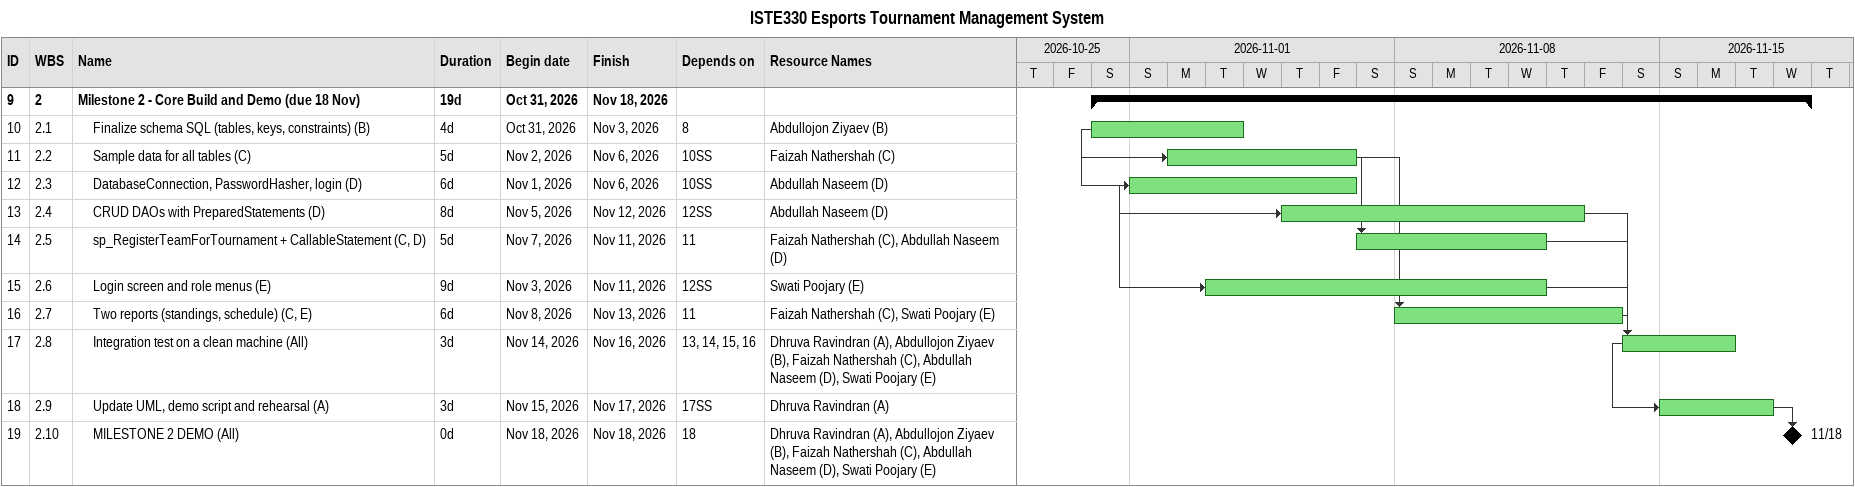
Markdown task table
ISTE330 Esports Tournament Management System

| ID | WBS | Task | Duration | Start | Finish | Predecessors | Resources |
|---|---|---|---|---|---|---|---|
| 9 | 2 | **Milestone 2 - Core Build and Demo (due 18 Nov)** | 19d | 2026-10-31 | 2026-11-18 |  |  |
| 10 | 2.1 | Finalize schema SQL (tables, keys, constraints) (B) | 4d | 2026-10-31 | 2026-11-03 | 8 | Abdullojon Ziyaev (B) |
| 11 | 2.2 | Sample data for all tables (C) | 5d | 2026-11-02 | 2026-11-06 | 10SS | Faizah Nathershah (C) |
| 12 | 2.3 | DatabaseConnection, PasswordHasher, login (D) | 6d | 2026-11-01 | 2026-11-06 | 10SS | Abdullah Naseem (D) |
| 13 | 2.4 | CRUD DAOs with PreparedStatements (D) | 8d | 2026-11-05 | 2026-11-12 | 12SS | Abdullah Naseem (D) |
| 14 | 2.5 | sp_RegisterTeamForTournament + CallableStatement (C, D) | 5d | 2026-11-07 | 2026-11-11 | 11 | Faizah Nathershah (C), Abdullah Naseem (D) |
| 15 | 2.6 | Login screen and role menus (E) | 9d | 2026-11-03 | 2026-11-11 | 12SS | Swati Poojary (E) |
| 16 | 2.7 | Two reports (standings, schedule) (C, E) | 6d | 2026-11-08 | 2026-11-13 | 11 | Faizah Nathershah (C), Swati Poojary (E) |
| 17 | 2.8 | Integration test on a clean machine (All) | 3d | 2026-11-14 | 2026-11-16 | 13, 14, 15, 16 | Dhruva Ravindran (A), Abdullojon Ziyaev (B), Faizah Nathershah (C), Abdullah Naseem (D), Swati Poojary (E) |
| 18 | 2.9 | Update UML, demo script and rehearsal (A) | 3d | 2026-11-15 | 2026-11-17 | 17SS | Dhruva Ravindran (A) |
| 19 | 2.10 | MILESTONE 2 DEMO (All) | 0d | 2026-11-18 | 2026-11-18 | 18 | Dhruva Ravindran (A), Abdullojon Ziyaev (B), Faizah Nathershah (C), Abdullah Naseem (D), Swati Poojary (E) |
